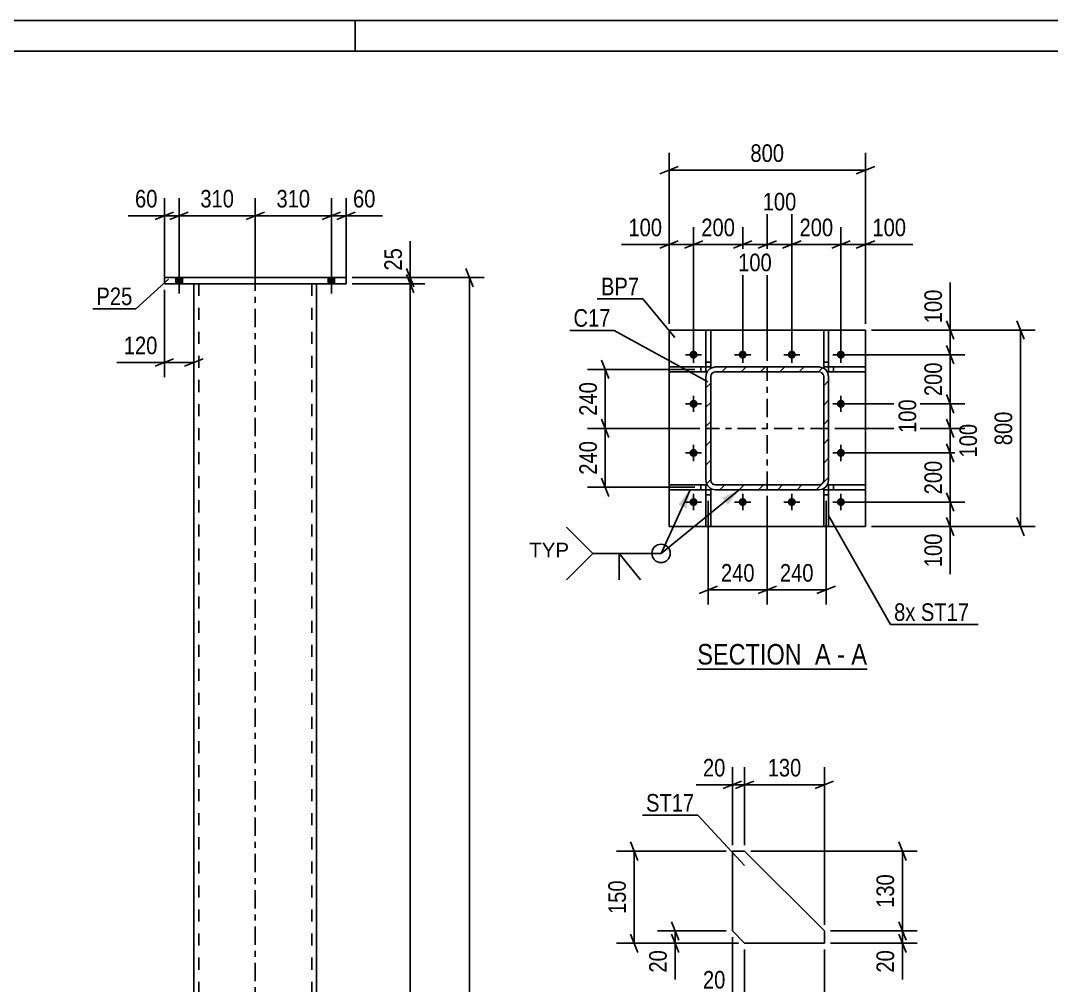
# Model space of a CAD drawing. Header units: millimetres. Extents: x 0 to 594, y 0 to 420.
# Drawn here: x 329.5 to 497.4, y 262.9 to 420 of the extents above; entities that cross this region are included whole.
import ezdxf

# ---------------------------------------------------------------- set-up
doc = ezdxf.new("R2010")
doc.units = ezdxf.units.MM
doc.linetypes.add('DXK_LINE_DOT2', pattern=[3.9198, 1.9599, -1.9599])
doc.linetypes.add('DXK_LINE_DOT3', pattern=[5.9187, 2.979, -0.9799, 0.9799, -0.9799])
doc.styles.add('Arial', font='ARIAL.TTF', dxfattribs={"height": 0.2})
doc.styles.add('Arial Narrow', font='ARIALN.TTF', dxfattribs={"height": 0.2})

# ---------------------------------------------------------------- blocks, each defined once
blk = doc.blocks.new('Unknown-708392271-1129')
at = {"color": 5, "linetype": 'Continuous'}
for p, q in [((594, 420), (0, 420)), ((384, 415), (384, 420)), ((589, 415), (5, 415))]:
    blk.add_line(p, q, dxfattribs=at)
blk = doc.blocks.new('Unknown-708392271-13 - 2156')
at = {"color": 6, "linetype": 'Continuous'}
blk.add_line((439.75, 314.39), (467.4, 314.39), dxfattribs=at)
at = {"color": 0, "linetype": 'Continuous'}
for points in [[(457.86, 315.14), (457.86, 318.64), (439.75, 318.64), (439.75, 315.14)], [(461.47, 315.14), (461.47, 318.64), (458.91, 318.64), (458.91, 315.14)], [(463.79, 315.14), (463.79, 318.64), (462.52, 318.64), (462.52, 315.14)], [(467.4, 315.14), (467.4, 318.64), (464.84, 318.64), (464.84, 315.14)]]:
    blk.add_wipeout(points, dxfattribs=at)
at = {"color": 7, "linetype": 'Continuous', "style": 'Arial Narrow'}
for s, p in [('SECTION ', (439.75, 315.14)), ('A', (458.91, 315.14)), ('A', (464.84, 315.14)), ('-', (462.52, 315.14))]:
    blk.add_text(s, height=3.34, dxfattribs=at).set_placement(p)
blk = doc.blocks.new('Bolt-708392271-1962 - 1951')
at = {"linetype": 'Continuous'}
blk.add_hatch(color=1, dxfattribs=at).paths.add_polyline_path([(354.8, 377.16), (355.88, 377.16), (355.88, 378.16), (354.8, 378.16)])
blk.add_hatch(color=1, dxfattribs=at).paths.add_polyline_path([(354.8, 377.16), (355.88, 377.16), (355.88, 378.16), (354.8, 378.16)])
blk.add_hatch(color=1, dxfattribs=at).paths.add_polyline_path([(354.8, 377.16), (355.88, 377.16), (355.88, 378.16), (354.8, 378.16)])
at = {"color": 1, "linetype": 'Continuous'}
for p, q in [((355.34, 379.76), (355.34, 375.56)), ((355.34, 379.76), (355.34, 375.56)), ((355.34, 379.76), (355.34, 375.56)), ((354.8, 378.16), (354.8, 377.16)), ((354.8, 378.16), (354.8, 377.16)), ((354.8, 378.16), (354.8, 377.16)), ((355.88, 378.16), (355.88, 377.16)), ((355.88, 378.16), (355.88, 377.16)), ((355.88, 378.16), (355.88, 377.16))]:
    blk.add_line(p, q, dxfattribs=at)
blk = doc.blocks.new('Part-708392271-1961 - 1951')
at = {"color": 7, "linetype": 'DXK_LINE_DOT3'}
blk.add_line((367.74, 109.68), (367.74, 384.54), dxfattribs=at)
at = {"color": 2, "linetype": 'Continuous'}
for p, q in [((357.74, 377.16), (357.74, 113.79)), ((377.74, 377.16), (377.74, 113.79))]:
    blk.add_line(p, q, dxfattribs=at)
at = {"color": 7, "linetype": 'DXK_LINE_DOT2'}
for p, q in [((357.74, 377.16), (357.74, 377.16)), ((357.74, 377.16), (357.74, 377.16)), ((357.74, 377.16), (357.87, 377.16)), ((357.87, 377.16), (357.74, 377.16)), ((357.87, 377.16), (358.21, 377.16)), ((358.73, 377.16), (357.87, 377.16)), ((358.21, 377.16), (358.73, 377.16)), ((358.54, 377.16), (358.54, 113.79)), ((358.54, 377.16), (376.71, 377.16)), ((358.54, 377.16), (358.6, 377.16)), ((358.6, 377.16), (358.78, 377.16)), ((377.27, 377.16), (358.73, 377.16)), ((358.73, 377.16), (376.76, 377.16)), ((376.94, 377.16), (358.78, 377.16)), ((376.88, 377.16), (376.71, 377.16)), ((376.76, 377.16), (377.62, 377.16)), ((376.94, 377.16), (376.88, 377.16)), ((376.94, 377.16), (376.94, 113.79)), ((377.62, 377.16), (377.27, 377.16)), ((377.62, 377.16), (377.74, 377.16)), ((377.74, 377.16), (377.62, 377.16)), ((377.74, 377.16), (377.74, 377.16)), ((377.74, 377.16), (377.74, 377.16))]:
    blk.add_line(p, q, dxfattribs=at)
blk = doc.blocks.new('Bolt-708392271-1956 - 1951')
at = {"linetype": 'Continuous'}
blk.add_hatch(color=1, dxfattribs=at).paths.add_polyline_path([(379.6, 377.16), (380.68, 377.16), (380.68, 378.16), (379.6, 378.16)])
blk.add_hatch(color=1, dxfattribs=at).paths.add_polyline_path([(379.6, 377.16), (380.68, 377.16), (380.68, 378.16), (379.6, 378.16)])
blk.add_hatch(color=1, dxfattribs=at).paths.add_polyline_path([(379.6, 377.16), (380.68, 377.16), (380.68, 378.16), (379.6, 378.16)])
at = {"color": 1, "linetype": 'Continuous'}
for p, q in [((380.14, 379.76), (380.14, 375.56)), ((380.14, 379.76), (380.14, 375.56)), ((380.14, 379.76), (380.14, 375.56)), ((379.6, 378.16), (379.6, 377.16)), ((379.6, 378.16), (379.6, 377.16)), ((379.6, 378.16), (379.6, 377.16)), ((380.68, 378.16), (380.68, 377.16)), ((380.68, 378.16), (380.68, 377.16)), ((380.68, 378.16), (380.68, 377.16))]:
    blk.add_line(p, q, dxfattribs=at)
blk = doc.blocks.new('Part-708392271-1967 - 1951')
at = {"color": 2, "linetype": 'Continuous'}
for p, q in [((352.94, 378.16), (352.94, 378.16)), ((352.94, 377.16), (352.94, 378.16)), ((352.94, 378.16), (382.54, 378.16)), ((382.54, 378.16), (382.54, 378.16)), ((382.54, 378.16), (382.54, 377.16)), ((352.94, 377.16), (352.94, 377.16)), ((352.94, 377.16), (382.54, 377.16))]:
    blk.add_line(p, q, dxfattribs=at)
at = {"color": 7, "linetype": 'DXK_LINE_DOT2'}
for p, q in [((352.94, 378.16), (382.54, 378.16)), ((352.94, 377.16), (382.54, 377.16))]:
    blk.add_line(p, q, dxfattribs=at)
blk = doc.blocks.new('Part-708392271-2948 - 2942')
at = {"color": 2, "linetype": 'Continuous'}
for p, q in [((447.46, 284.75), (445.46, 284.75)), ((445.46, 284.75), (445.46, 271.75)), ((460.46, 271.75), (447.46, 284.75)), ((445.46, 271.75), (447.46, 269.75)), ((460.46, 269.75), (460.46, 271.75)), ((447.46, 269.75), (460.46, 269.75))]:
    blk.add_line(p, q, dxfattribs=at)
blk = doc.blocks.new('Part-708392271-2198 - 2156')
at = {"color": 2, "linetype": 'Continuous'}
for p, q in [((460.34, 369.6), (460.34, 363.6)), ((461.14, 369.6), (460.34, 369.6)), ((461.14, 369.6), (461.14, 363.6)), ((461.14, 364.4), (460.34, 364.4)), ((461.14, 363.6), (460.34, 363.6))]:
    blk.add_line(p, q, dxfattribs=at)
blk = doc.blocks.new('Bolt-708392271-2158 - 2156')
at = {"linetype": 'Continuous'}
for points in [[(439.14, 364.94, -1), (439.14, 366.26, -1)], [(447.14, 364.94, -1), (447.14, 366.26, -1)], [(455.14, 364.94, -1), (455.14, 366.26, -1)], [(463.14, 364.94, -1), (463.14, 366.26, -1)], [(439.14, 356.94, -1), (439.14, 358.26, -1)], [(463.14, 356.94, -1), (463.14, 358.26, -1)], [(439.14, 348.94, -1), (439.14, 350.26, -1)], [(463.14, 348.94, -1), (463.14, 350.26, -1)], [(439.14, 340.94, -1), (439.14, 342.26, -1)], [(447.14, 340.94, -1), (447.14, 342.26, -1)], [(455.14, 340.94, -1), (455.14, 342.26, -1)], [(463.14, 340.94, -1), (463.14, 342.26, -1)]]:
    blk.add_hatch(color=1, dxfattribs=at).paths.add_polyline_path(points)
at = {"color": 1, "linetype": 'Continuous'}
for p, q in [((439.14, 364.28), (439.14, 366.92)), ((447.14, 364.28), (447.14, 366.92)), ((455.14, 364.28), (455.14, 366.92)), ((463.14, 364.28), (463.14, 366.92)), ((440.46, 365.6), (437.82, 365.6)), ((448.46, 365.6), (445.82, 365.6)), ((456.46, 365.6), (453.82, 365.6)), ((464.46, 365.6), (461.82, 365.6)), ((439.14, 356.28), (439.14, 358.92)), ((463.14, 356.28), (463.14, 358.92)), ((440.46, 357.6), (437.82, 357.6)), ((464.46, 357.6), (461.82, 357.6)), ((439.14, 348.28), (439.14, 350.92)), ((463.14, 348.28), (463.14, 350.92)), ((440.46, 349.6), (437.82, 349.6)), ((464.46, 349.6), (461.82, 349.6)), ((439.14, 340.28), (439.14, 342.92)), ((447.14, 340.28), (447.14, 342.92)), ((455.14, 340.28), (455.14, 342.92)), ((463.14, 340.28), (463.14, 342.92)), ((440.46, 341.6), (437.82, 341.6)), ((448.46, 341.6), (445.82, 341.6)), ((456.46, 341.6), (453.82, 341.6)), ((464.46, 341.6), (461.82, 341.6))]:
    blk.add_line(p, q, dxfattribs=at)
blk = doc.blocks.new('Part-708392271-2183 - 2156')
at = {"color": 2, "linetype": 'Continuous'}
for p, q in [((467.14, 363.6), (461.14, 363.6)), ((461.14, 363.6), (461.14, 362.8)), ((467.14, 362.8), (461.14, 362.8)), ((461.94, 363.6), (461.94, 362.8)), ((467.14, 363.6), (467.14, 362.8))]:
    blk.add_line(p, q, dxfattribs=at)
blk = doc.blocks.new('Part-708392271-2163 - 2156')
at = {"linetype": 'Continuous'}
h = blk.add_hatch(dxfattribs=at)
h.set_pattern_fill('', scale=0.7, style=0, pattern_type=0)
h.set_pattern_definition([(45, (441.2626, 344.5846), (-1.57154, 1.57154), [])])
h.paths.add_polyline_path([(441.14, 345.2), (441.26, 344.58), (441.61, 344.07), (442.13, 343.72), (442.74, 343.6), (459.54, 343.6), (460.15, 343.72), (460.67, 344.07), (461.02, 344.58), (461.14, 345.2), (461.14, 362), (461.02, 362.61), (460.67, 363.13), (460.15, 363.48), (459.54, 363.6), (442.74, 363.6), (442.13, 363.48), (441.61, 363.13), (441.26, 362.61), (441.14, 362)])
h.paths.add_polyline_path([(442, 362.3), (442.18, 362.56), (442.43, 362.74), (442.74, 362.8), (459.54, 362.8), (459.85, 362.74), (460.11, 362.56), (460.28, 362.3), (460.34, 362), (460.34, 345.2), (460.28, 344.89), (460.11, 344.63), (459.85, 344.46), (459.54, 344.4), (442.74, 344.4), (442.43, 344.46), (442.18, 344.63), (442, 344.89), (441.94, 345.2), (441.94, 362)])
at = {"color": 7, "linetype": 'DXK_LINE_DOT2'}
for p, q in [((442.13, 363.48), (442.74, 363.6)), ((442.74, 362.8), (442.43, 362.74)), ((442.74, 363.6), (459.54, 363.6)), ((442.74, 362.8), (459.54, 362.8)), ((459.54, 363.6), (460.15, 363.48)), ((459.85, 362.74), (459.54, 362.8)), ((441.14, 362), (441.26, 362.61)), ((441.14, 345.2), (441.14, 362)), ((442, 362.3), (441.94, 362)), ((441.94, 345.2), (441.94, 362)), ((460.34, 362), (460.28, 362.3)), ((460.34, 345.2), (460.34, 362)), ((461.02, 362.61), (461.14, 362)), ((461.14, 345.2), (461.14, 362)), ((441.26, 344.58), (441.14, 345.2)), ((441.94, 345.2), (442, 344.89)), ((442.43, 344.46), (442.74, 344.4)), ((442.74, 344.4), (459.54, 344.4)), ((459.54, 344.4), (459.85, 344.46)), ((460.28, 344.89), (460.34, 345.2)), ((461.14, 345.2), (461.02, 344.58)), ((442.74, 343.6), (442.13, 343.72)), ((442.74, 343.6), (459.54, 343.6)), ((460.15, 343.72), (459.54, 343.6))]:
    blk.add_line(p, q, dxfattribs=at)
at = {"color": 2, "linetype": 'Continuous'}
for p, q in [((442.74, 363.6), (442.13, 363.48)), ((442.43, 362.74), (442.74, 362.8)), ((442.74, 363.6), (459.54, 363.6)), ((442.74, 362.8), (459.54, 362.8)), ((460.15, 363.48), (459.54, 363.6)), ((459.54, 362.8), (459.85, 362.74)), ((441.26, 362.61), (441.14, 362)), ((441.14, 345.2), (441.14, 362)), ((441.94, 362), (442, 362.3)), ((441.94, 345.2), (441.94, 362)), ((460.28, 362.3), (460.34, 362)), ((460.34, 345.2), (460.34, 362)), ((461.14, 362), (461.02, 362.61)), ((461.14, 345.2), (461.14, 362)), ((441.14, 345.2), (441.26, 344.58)), ((442, 344.89), (441.94, 345.2)), ((442.74, 344.4), (442.43, 344.46)), ((442.74, 344.4), (459.54, 344.4)), ((459.85, 344.46), (459.54, 344.4)), ((460.34, 345.2), (460.28, 344.89)), ((461.02, 344.58), (461.14, 345.2)), ((442.13, 343.72), (442.74, 343.6)), ((442.74, 343.6), (459.54, 343.6)), ((459.54, 343.6), (460.15, 343.72))]:
    blk.add_line(p, q, dxfattribs=at)
at = {"color": 7, "linetype": 'DXK_LINE_DOT3'}
for p, q in [((451.14, 343.6), (451.14, 363.6)), ((461.14, 353.6), (441.14, 353.6))]:
    blk.add_line(p, q, dxfattribs=at)
at = {"color": 7, "linetype": 'DXK_LINE_DOT2'}
for centre, radius, start, end in [((442.74, 362), 1.6, 112.5, 157.5), ((442.74, 362), 0.8, 112.5, 157.5), ((459.54, 362), 0.8, 22.5, 67.5), ((459.54, 362), 1.6, 22.5, 67.5), ((442.74, 345.2), 1.6, 202.5, 247.5), ((442.74, 345.2), 0.8, 202.5, 247.5), ((459.54, 345.2), 0.8, 292.5, 337.5), ((459.54, 345.2), 1.6, 292.5, 337.5)]:
    blk.add_arc(centre, radius, start, end, dxfattribs=at)
at = {"color": 2, "linetype": 'Continuous'}
for centre, radius, start, end in [((442.74, 362), 1.6, 112.5, 157.5), ((442.74, 362), 0.8, 112.5, 157.5), ((459.54, 362), 0.8, 22.5, 67.5), ((459.54, 362), 1.6, 22.5, 67.5), ((442.74, 345.2), 1.6, 202.5, 247.5), ((442.74, 345.2), 0.8, 202.5, 247.5), ((459.54, 345.2), 0.8, 292.5, 337.5), ((459.54, 345.2), 1.6, 292.5, 337.5)]:
    blk.add_arc(centre, radius, start, end, dxfattribs=at)
blk = doc.blocks.new('Part-708392271-2178 - 2156')
at = {"color": 2, "linetype": 'Continuous'}
for p, q in [((460.34, 337.6), (460.34, 343.6)), ((460.34, 343.6), (461.14, 343.6)), ((461.14, 342.8), (460.34, 342.8)), ((461.14, 337.6), (461.14, 343.6)), ((461.14, 337.6), (460.34, 337.6))]:
    blk.add_line(p, q, dxfattribs=at)
blk = doc.blocks.new('Part-708392271-2188 - 2156')
at = {"color": 2, "linetype": 'Continuous'}
for p, q in [((441.14, 343.6), (441.94, 343.6)), ((441.14, 337.6), (441.14, 343.6)), ((441.14, 342.8), (441.94, 342.8)), ((441.94, 343.6), (441.94, 337.6)), ((441.94, 337.6), (441.14, 337.6))]:
    blk.add_line(p, q, dxfattribs=at)
blk = doc.blocks.new('Part-708392271-2193 - 2156')
at = {"color": 2, "linetype": 'Continuous'}
for p, q in [((435.14, 363.6), (441.14, 363.6)), ((435.14, 363.6), (435.14, 362.8)), ((435.14, 362.8), (441.14, 362.8)), ((440.34, 363.6), (440.34, 362.8)), ((441.14, 362.8), (441.14, 363.6))]:
    blk.add_line(p, q, dxfattribs=at)
blk = doc.blocks.new('Part-708392271-2203 - 2156')
at = {"color": 2, "linetype": 'Continuous'}
for p, q in [((461.14, 343.6), (461.14, 344.4)), ((461.14, 344.4), (467.14, 344.4)), ((461.94, 343.6), (461.94, 344.4)), ((467.14, 344.4), (467.14, 343.6)), ((467.14, 343.6), (461.14, 343.6))]:
    blk.add_line(p, q, dxfattribs=at)
blk = doc.blocks.new('Part-708392271-2208 - 2156')
at = {"color": 2, "linetype": 'Continuous'}
for p, q in [((441.14, 369.6), (441.94, 369.6)), ((441.14, 363.6), (441.14, 369.6)), ((441.94, 369.6), (441.94, 363.6)), ((441.14, 364.4), (441.94, 364.4)), ((441.94, 363.6), (441.14, 363.6))]:
    blk.add_line(p, q, dxfattribs=at)
blk = doc.blocks.new('Part-708392271-2213 - 2156')
at = {"color": 2, "linetype": 'Continuous'}
for p, q in [((435.14, 344.4), (441.14, 344.4)), ((435.14, 343.6), (435.14, 344.4)), ((440.34, 343.6), (440.34, 344.4)), ((441.14, 344.4), (441.14, 343.6)), ((441.14, 343.6), (435.14, 343.6))]:
    blk.add_line(p, q, dxfattribs=at)
blk = doc.blocks.new('Part-708392271-2218 - 2156')
at = {"color": 2, "linetype": 'Continuous'}
for p, q in [((435.14, 369.6), (441.14, 369.6)), ((435.14, 369.6), (435.14, 363.6)), ((460.34, 369.6), (441.94, 369.6)), ((467.14, 369.6), (461.14, 369.6)), ((467.14, 369.6), (467.14, 363.6)), ((435.14, 362.8), (435.14, 344.4)), ((467.14, 362.8), (467.14, 344.4)), ((435.14, 337.6), (435.14, 343.6)), ((467.14, 337.6), (467.14, 343.6)), ((435.14, 337.6), (441.14, 337.6)), ((460.34, 337.6), (441.94, 337.6)), ((467.14, 337.6), (461.14, 337.6))]:
    blk.add_line(p, q, dxfattribs=at)
at = {"color": 7, "linetype": 'DXK_LINE_DOT2'}
for p, q in [((441.14, 369.6), (441.94, 369.6)), ((461.14, 369.6), (460.34, 369.6)), ((435.14, 363.6), (435.14, 362.8)), ((467.14, 363.6), (467.14, 362.8)), ((435.14, 343.6), (435.14, 344.4)), ((467.14, 343.6), (467.14, 344.4)), ((441.14, 337.6), (441.94, 337.6)), ((461.14, 337.6), (460.34, 337.6))]:
    blk.add_line(p, q, dxfattribs=at)
blk = doc.blocks.new('StraightDimension-708392271-2119 - 1951')
at = {"color": 7, "linetype": 'Continuous'}
for p, q in [((380.14, 379.16), (380.14, 391.07)), ((382.54, 378.16), (382.54, 391.07)), ((378.64, 387.62), (381.64, 388.82)), ((380.14, 388.22), (382.54, 388.22)), ((384.04, 388.82), (381.04, 387.62))]:
    blk.add_line(p, q, dxfattribs=at)
at = {"color": 0}
blk.add_wipeout([(387.92, 388.97), (387.92, 393.17), (383.07, 393.17), (383.07, 388.97)], dxfattribs=at)
at = {"color": 7, "linetype": 'Continuous'}
blk.add_line((382.54, 388.22), (388.45, 388.22), dxfattribs=at)
blk.add_line((382.54, 388.22), (388.45, 388.22), dxfattribs=at)
at = {"color": 3, "style": 'Arial Narrow'}
blk.add_text('60', height=2.863, dxfattribs=at).set_placement((383.67, 389.57))
blk = doc.blocks.new('StraightDimension-708392271-2091 - 1951')
at = {"color": 7, "linetype": 'Continuous'}
for p, q in [((352.94, 378.16), (352.94, 391.07)), ((355.34, 379.16), (355.34, 391.07)), ((351.44, 387.62), (354.44, 388.82)), ((352.94, 388.22), (355.34, 388.22)), ((356.84, 388.82), (353.84, 387.62))]:
    blk.add_line(p, q, dxfattribs=at)
at = {"color": 0}
blk.add_wipeout([(352.42, 388.97), (352.42, 393.17), (347.56, 393.17), (347.56, 388.97)], dxfattribs=at)
at = {"color": 7, "linetype": 'Continuous'}
blk.add_line((352.94, 388.22), (347.04, 388.22), dxfattribs=at)
blk.add_line((352.94, 388.22), (347.04, 388.22), dxfattribs=at)
at = {"color": 3, "style": 'Arial Narrow'}
blk.add_text('60', height=2.863, dxfattribs=at).set_placement((348.16, 389.57))
blk = doc.blocks.new('StraightDimension-708392271-2110 - 1951')
at = {"color": 7, "linetype": 'Continuous'}
for p, q in [((367.74, 378.16), (367.74, 391.07)), ((380.14, 379.16), (380.14, 391.07)), ((366.24, 387.62), (369.24, 388.82)), ((367.74, 388.22), (380.14, 388.22)), ((381.64, 388.82), (378.64, 387.62))]:
    blk.add_line(p, q, dxfattribs=at)
at = {"color": 0}
blk.add_wipeout([(377.29, 388.97), (377.29, 393.17), (370.6, 393.17), (370.6, 388.97)], dxfattribs=at)
at = {"color": 3, "style": 'Arial Narrow'}
blk.add_text('310', height=2.863, dxfattribs=at).set_placement((371.2, 389.57))
blk = doc.blocks.new('StraightDimension-708392271-2071 - 1951')
at = {"color": 7, "linetype": 'Continuous'}
for p, q in [((393.58, 375.66), (392.38, 378.66)), ((383.54, 377.16), (395.38, 377.16)), ((392.98, 90.17), (392.98, 377.16))]:
    blk.add_line(p, q, dxfattribs=at)
blk = doc.blocks.new('StraightDimension-708392271-1998 - 1951')
at = {"color": 7, "linetype": 'Continuous'}
for p, q in [((352.94, 376.16), (352.94, 361.92)), ((357.74, 376.16), (357.74, 361.92)), ((351.44, 363.72), (354.44, 364.92)), ((359.24, 364.92), (356.24, 363.72)), ((352.94, 364.32), (357.74, 364.32))]:
    blk.add_line(p, q, dxfattribs=at)
at = {"color": 0}
blk.add_wipeout([(352.42, 365.07), (352.42, 369.27), (345.73, 369.27), (345.73, 365.07)], dxfattribs=at)
at = {"color": 7, "linetype": 'Continuous'}
blk.add_line((352.94, 364.32), (345.21, 364.32), dxfattribs=at)
blk.add_line((352.94, 364.32), (345.21, 364.32), dxfattribs=at)
at = {"color": 3, "style": 'Arial Narrow'}
blk.add_text('120', height=2.863, dxfattribs=at).set_placement((346.33, 365.67))
blk = doc.blocks.new('StraightDimension-708392271-2051 - 1951')
at = {"color": 7, "linetype": 'Continuous'}
for p, q in [((403.22, 376.66), (402.02, 379.66)), ((383.54, 378.16), (405.02, 378.16)), ((402.62, 89.17), (402.62, 378.16))]:
    blk.add_line(p, q, dxfattribs=at)
blk = doc.blocks.new('StraightDimension-708392271-2080 - 1951')
at = {"color": 7, "linetype": 'Continuous'}
for p, q in [((392.38, 379.66), (393.58, 376.66)), ((383.54, 378.16), (395.38, 378.16)), ((393.58, 375.66), (392.38, 378.66)), ((392.98, 377.16), (392.98, 378.16)), ((383.54, 377.16), (395.38, 377.16))]:
    blk.add_line(p, q, dxfattribs=at)
at = {"color": 0}
blk.add_wipeout([(392.23, 383.55), (388.03, 383.55), (388.03, 378.69), (392.23, 378.69)], dxfattribs=at)
at = {"color": 7, "linetype": 'Continuous'}
blk.add_line((392.98, 378.16), (392.98, 384.07), dxfattribs=at)
blk.add_line((392.98, 378.16), (392.98, 384.07), dxfattribs=at)
at = {"color": 3, "style": 'Arial Narrow'}
blk.add_text('25', height=2.863, rotation=90.0002, dxfattribs=at).set_placement((391.63, 379.29))
blk = doc.blocks.new('StraightDimension-708392271-2101 - 1951')
at = {"color": 7, "linetype": 'Continuous'}
for p, q in [((355.34, 379.16), (355.34, 391.07)), ((367.74, 378.16), (367.74, 391.07)), ((353.84, 387.62), (356.84, 388.82)), ((355.34, 388.22), (367.74, 388.22)), ((369.24, 388.82), (366.24, 387.62))]:
    blk.add_line(p, q, dxfattribs=at)
at = {"color": 0}
blk.add_wipeout([(364.89, 388.97), (364.89, 393.17), (358.2, 393.17), (358.2, 388.97)], dxfattribs=at)
at = {"color": 3, "style": 'Arial Narrow'}
blk.add_text('310', height=2.863, dxfattribs=at).set_placement((358.8, 389.57))
blk = doc.blocks.new('StraightDimension-708392271-2973 - 2942')
at = {"color": 7, "linetype": 'Continuous'}
for p, q in [((435.52, 273.25), (436.72, 270.25)), ((444.46, 271.75), (433.27, 271.75)), ((436.72, 268.25), (435.52, 271.25)), ((436.12, 269.75), (436.12, 271.75)), ((446.46, 269.75), (433.27, 269.75))]:
    blk.add_line(p, q, dxfattribs=at)
at = {"color": 0}
blk.add_wipeout([(435.37, 269.23), (431.17, 269.23), (431.17, 264.37), (435.37, 264.37)], dxfattribs=at)
at = {"color": 7, "linetype": 'Continuous'}
blk.add_line((436.12, 269.75), (436.12, 263.84), dxfattribs=at)
blk.add_line((436.12, 269.75), (436.12, 263.84), dxfattribs=at)
at = {"color": 3, "style": 'Arial Narrow'}
blk.add_text('20', height=2.863, rotation=90.0002, dxfattribs=at).set_placement((434.77, 264.97))
blk = doc.blocks.new('StraightDimension-708392271-2992 - 2942')
at = {"color": 7, "linetype": 'Continuous'}
for p, q in [((473.75, 283.25), (472.55, 286.25)), ((448.46, 284.75), (475.55, 284.75)), ((473.15, 271.75), (473.15, 284.75)), ((472.55, 273.25), (473.75, 270.25)), ((461.46, 271.75), (475.55, 271.75))]:
    blk.add_line(p, q, dxfattribs=at)
at = {"color": 0}
blk.add_wipeout([(472.4, 281.59), (468.2, 281.59), (468.2, 274.91), (472.4, 274.91)], dxfattribs=at)
at = {"color": 3, "style": 'Arial Narrow'}
blk.add_text('130', height=2.863, rotation=90.0002, dxfattribs=at).set_placement((471.8, 275.51))
blk = doc.blocks.new('StraightDimension-708392271-2950 - 2942')
at = {"color": 7, "linetype": 'Continuous'}
for p, q in [((445.46, 270.75), (445.46, 252.73)), ((460.46, 268.75), (460.46, 252.73)), ((446.96, 255.73), (443.96, 254.53)), ((458.96, 254.53), (461.96, 255.73)), ((445.46, 255.13), (460.46, 255.13))]:
    blk.add_line(p, q, dxfattribs=at)
at = {"color": 0}
blk.add_wipeout([(456.3, 255.88), (456.3, 260.08), (449.61, 260.08), (449.61, 255.88)], dxfattribs=at)
at = {"color": 3, "style": 'Arial Narrow'}
blk.add_text('150', height=2.863, dxfattribs=at).set_placement((450.21, 256.48))
blk = doc.blocks.new('StraightDimension-708392271-2959 - 2942')
at = {"color": 7, "linetype": 'Continuous'}
for p, q in [((430.06, 283.25), (428.86, 286.25)), ((444.46, 284.75), (426.61, 284.75)), ((429.46, 269.75), (429.46, 284.75)), ((428.86, 271.25), (430.06, 268.25)), ((446.46, 269.75), (426.61, 269.75))]:
    blk.add_line(p, q, dxfattribs=at)
at = {"color": 0}
blk.add_wipeout([(428.71, 280.59), (424.51, 280.59), (424.51, 273.91), (428.71, 273.91)], dxfattribs=at)
at = {"color": 3, "style": 'Arial Narrow'}
blk.add_text('150', height=2.863, rotation=90.0002, dxfattribs=at).set_placement((428.11, 274.51))
blk = doc.blocks.new('StraightDimension-708392271-2986 - 2942')
at = {"color": 7, "linetype": 'Continuous'}
for p, q in [((472.55, 273.25), (473.75, 270.25)), ((461.46, 271.75), (475.55, 271.75)), ((473.75, 268.25), (472.55, 271.25)), ((473.15, 269.75), (473.15, 271.75)), ((461.46, 269.75), (475.55, 269.75))]:
    blk.add_line(p, q, dxfattribs=at)
at = {"color": 0}
blk.add_wipeout([(472.4, 269.23), (468.2, 269.23), (468.2, 264.37), (472.4, 264.37)], dxfattribs=at)
at = {"color": 7, "linetype": 'Continuous'}
blk.add_line((473.15, 269.75), (473.15, 263.84), dxfattribs=at)
blk.add_line((473.15, 269.75), (473.15, 263.84), dxfattribs=at)
at = {"color": 3, "style": 'Arial Narrow'}
blk.add_text('20', height=2.863, rotation=90.0002, dxfattribs=at).set_placement((471.8, 264.97))
blk = doc.blocks.new('StraightDimension-708392271-3001 - 2942')
at = {"color": 7, "linetype": 'Continuous'}
for p, q in [((445.46, 270.75), (445.46, 258.63)), ((447.46, 268.75), (447.46, 258.63)), ((443.96, 260.43), (446.96, 261.63)), ((445.46, 261.03), (447.46, 261.03)), ((448.96, 261.63), (445.96, 260.43))]:
    blk.add_line(p, q, dxfattribs=at)
at = {"color": 0}
blk.add_wipeout([(444.93, 261.78), (444.93, 265.98), (440.07, 265.98), (440.07, 261.78)], dxfattribs=at)
at = {"color": 7, "linetype": 'Continuous'}
blk.add_line((445.46, 261.03), (439.55, 261.03), dxfattribs=at)
blk.add_line((445.46, 261.03), (439.55, 261.03), dxfattribs=at)
at = {"color": 3, "style": 'Arial Narrow'}
blk.add_text('20', height=2.863, dxfattribs=at).set_placement((440.67, 262.38))
blk = doc.blocks.new('StraightDimension-708392271-3016 - 2942')
at = {"color": 7, "linetype": 'Continuous'}
for p, q in [((447.46, 285.75), (447.46, 298.41)), ((460.46, 272.75), (460.46, 298.41)), ((448.96, 296.16), (445.96, 294.96)), ((447.46, 295.56), (460.46, 295.56)), ((458.96, 294.96), (461.96, 296.16))]:
    blk.add_line(p, q, dxfattribs=at)
at = {"color": 0}
blk.add_wipeout([(457.3, 296.31), (457.3, 300.51), (450.61, 300.51), (450.61, 296.31)], dxfattribs=at)
at = {"color": 3, "style": 'Arial Narrow'}
blk.add_text('130', height=2.863, dxfattribs=at).set_placement((451.21, 296.91))
blk = doc.blocks.new('StraightDimension-708392271-3029 - 2942')
at = {"color": 7, "linetype": 'Continuous'}
for p, q in [((445.46, 285.75), (445.46, 298.41)), ((447.46, 285.75), (447.46, 298.41)), ((443.96, 294.96), (446.96, 296.16)), ((445.46, 295.56), (447.46, 295.56)), ((448.96, 296.16), (445.96, 294.96))]:
    blk.add_line(p, q, dxfattribs=at)
at = {"color": 0}
blk.add_wipeout([(444.93, 296.31), (444.93, 300.51), (440.07, 300.51), (440.07, 296.31)], dxfattribs=at)
at = {"color": 7, "linetype": 'Continuous'}
blk.add_line((445.46, 295.56), (439.55, 295.56), dxfattribs=at)
blk.add_line((445.46, 295.56), (439.55, 295.56), dxfattribs=at)
at = {"color": 3, "style": 'Arial Narrow'}
blk.add_text('20', height=2.863, dxfattribs=at).set_placement((440.67, 296.91))
blk = doc.blocks.new('StraightDimension-708392271-3799 - 2156')
at = {"color": 7, "linetype": 'Continuous'}
for p, q in [((463.14, 366.6), (463.14, 386.39)), ((467.14, 370.6), (467.14, 386.39)), ((461.64, 382.94), (464.64, 384.14)), ((463.14, 383.54), (467.14, 383.54)), ((468.64, 384.14), (465.64, 382.94))]:
    blk.add_line(p, q, dxfattribs=at)
at = {"color": 0}
blk.add_wipeout([(474.35, 384.29), (474.35, 388.49), (467.67, 388.49), (467.67, 384.29)], dxfattribs=at)
at = {"color": 7, "linetype": 'Continuous'}
blk.add_line((467.14, 383.54), (474.88, 383.54), dxfattribs=at)
blk.add_line((467.14, 383.54), (474.88, 383.54), dxfattribs=at)
at = {"color": 3, "style": 'Arial Narrow'}
blk.add_text('100', height=2.863, dxfattribs=at).set_placement((468.27, 384.89))
blk = doc.blocks.new('StraightDimension-708392271-2229 - 2156')
at = {"color": 7, "linetype": 'Continuous'}
for p, q in [((492.98, 368.1), (491.78, 371.1)), ((468.14, 369.6), (494.78, 369.6)), ((492.38, 337.6), (492.38, 369.6)), ((468.14, 337.6), (494.78, 337.6)), ((491.78, 339.1), (492.98, 336.1))]:
    blk.add_line(p, q, dxfattribs=at)
at = {"color": 0}
blk.add_wipeout([(491.63, 356.94), (487.43, 356.94), (487.43, 350.25), (491.63, 350.25)], dxfattribs=at)
at = {"color": 3, "style": 'Arial Narrow'}
blk.add_text('800', height=2.863, rotation=90.0002, dxfattribs=at).set_placement((491.03, 350.85))
blk = doc.blocks.new('StraightDimension-708392271-3870 - 2156')
at = {"color": 7, "linetype": 'Continuous'}
for p, q in [((480.35, 371.1), (481.55, 368.1)), ((468.14, 369.6), (483.35, 369.6)), ((480.95, 365.6), (480.95, 369.6)), ((481.55, 364.1), (480.35, 367.1)), ((464.14, 365.6), (483.35, 365.6))]:
    blk.add_line(p, q, dxfattribs=at)
at = {"color": 0}
blk.add_wipeout([(480.2, 376.81), (476, 376.81), (476, 370.12), (480.2, 370.12)], dxfattribs=at)
at = {"color": 7, "linetype": 'Continuous'}
blk.add_line((480.95, 369.6), (480.95, 377.33), dxfattribs=at)
blk.add_line((480.95, 369.6), (480.95, 377.33), dxfattribs=at)
at = {"color": 3, "style": 'Arial Narrow'}
blk.add_text('100', height=2.863, rotation=90.0002, dxfattribs=at).set_placement((479.6, 370.72))
blk = doc.blocks.new('StraightDimension-708392271-3874 - 2156')
at = {"color": 7, "linetype": 'Continuous'}
for p, q in [((480.35, 351.1), (481.55, 348.1)), ((464.14, 349.6), (483.35, 349.6)), ((480.95, 341.6), (480.95, 349.6)), ((481.55, 340.1), (480.35, 343.1)), ((464.14, 341.6), (483.35, 341.6))]:
    blk.add_line(p, q, dxfattribs=at)
at = {"color": 0}
blk.add_wipeout([(480.2, 348.94), (476, 348.94), (476, 342.25), (480.2, 342.25)], dxfattribs=at)
at = {"color": 3, "style": 'Arial Narrow'}
blk.add_text('200', height=2.863, rotation=90.0002, dxfattribs=at).set_placement((479.6, 342.85))
blk = doc.blocks.new('StraightDimension-708392271-2356 - 2156')
at = {"color": 7, "linetype": 'Continuous'}
for p, q in [((451.14, 342.6), (451.14, 324.89)), ((460.74, 341.8), (460.74, 324.89)), ((449.64, 326.69), (452.64, 327.89)), ((462.24, 327.89), (459.24, 326.69)), ((451.14, 327.29), (460.74, 327.29))]:
    blk.add_line(p, q, dxfattribs=at)
at = {"color": 0}
blk.add_wipeout([(459.28, 328.04), (459.28, 332.24), (452.6, 332.24), (452.6, 328.04)], dxfattribs=at)
at = {"color": 3, "style": 'Arial Narrow'}
blk.add_text('240', height=2.863, dxfattribs=at).set_placement((453.2, 328.64))
blk = doc.blocks.new('StraightDimension-708392271-3803 - 2156')
at = {"color": 7, "linetype": 'Continuous'}
for p, q in [((439.14, 366.6), (439.14, 386.39)), ((447.14, 366.6), (447.14, 386.39)), ((437.64, 382.94), (440.64, 384.14)), ((439.14, 383.54), (447.14, 383.54)), ((448.64, 384.14), (445.64, 382.94))]:
    blk.add_line(p, q, dxfattribs=at)
at = {"color": 0}
blk.add_wipeout([(446.48, 384.29), (446.48, 388.49), (439.8, 388.49), (439.8, 384.29)], dxfattribs=at)
at = {"color": 3, "style": 'Arial Narrow'}
blk.add_text('200', height=2.863, dxfattribs=at).set_placement((440.4, 384.89))
blk = doc.blocks.new('StraightDimension-708392271-2364 - 2156')
at = {"color": 7, "linetype": 'Continuous'}
for p, q in [((424.14, 355.1), (425.34, 352.1)), ((440.14, 353.6), (421.89, 353.6)), ((424.74, 344), (424.74, 353.6)), ((425.34, 342.5), (424.14, 345.5)), ((439.34, 344), (421.89, 344))]:
    blk.add_line(p, q, dxfattribs=at)
at = {"color": 0}
blk.add_wipeout([(423.99, 352.14), (419.79, 352.14), (419.79, 345.45), (423.99, 345.45)], dxfattribs=at)
at = {"color": 3, "style": 'Arial Narrow'}
blk.add_text('240', height=2.863, rotation=90.0002, dxfattribs=at).set_placement((423.39, 346.05))
blk = doc.blocks.new('StraightDimension-708392271-2240 - 2156')
at = {"color": 7, "linetype": 'Continuous'}
for p, q in [((435.14, 370.6), (435.14, 398.49)), ((467.14, 370.6), (467.14, 398.49)), ((436.64, 396.24), (433.64, 395.04)), ((465.64, 395.04), (468.64, 396.24)), ((435.14, 395.64), (467.14, 395.64))]:
    blk.add_line(p, q, dxfattribs=at)
at = {"color": 0}
blk.add_wipeout([(454.48, 396.39), (454.48, 400.59), (447.8, 400.59), (447.8, 396.39)], dxfattribs=at)
at = {"color": 3, "style": 'Arial Narrow'}
blk.add_text('800', height=2.863, dxfattribs=at).set_placement((448.4, 396.99))
blk = doc.blocks.new('StraightDimension-708392271-2345 - 2156')
at = {"color": 7, "linetype": 'Continuous'}
for p, q in [((451.14, 342.6), (451.14, 324.89)), ((441.54, 341.8), (441.54, 324.89)), ((440.04, 326.69), (443.04, 327.89)), ((452.64, 327.89), (449.64, 326.69)), ((441.54, 327.29), (451.14, 327.29))]:
    blk.add_line(p, q, dxfattribs=at)
at = {"color": 0}
blk.add_wipeout([(449.68, 328.04), (449.68, 332.24), (443, 332.24), (443, 328.04)], dxfattribs=at)
at = {"color": 3, "style": 'Arial Narrow'}
blk.add_text('240', height=2.863, dxfattribs=at).set_placement((443.6, 328.64))
blk = doc.blocks.new('StraightDimension-708392271-2371 - 2156')
at = {"color": 7, "linetype": 'Continuous'}
for p, q in [((424.14, 364.7), (425.34, 361.7)), ((439.34, 363.2), (421.89, 363.2)), ((424.74, 353.6), (424.74, 363.2)), ((425.34, 352.1), (424.14, 355.1)), ((440.14, 353.6), (421.89, 353.6))]:
    blk.add_line(p, q, dxfattribs=at)
at = {"color": 0}
blk.add_wipeout([(423.99, 361.74), (419.79, 361.74), (419.79, 355.05), (423.99, 355.05)], dxfattribs=at)
at = {"color": 3, "style": 'Arial Narrow'}
blk.add_text('240', height=2.863, rotation=90.0002, dxfattribs=at).set_placement((423.39, 355.65))
blk = doc.blocks.new('StraightDimension-708392271-3800 - 2156')
at = {"color": 7, "linetype": 'Continuous'}
for p, q in [((455.14, 366.6), (455.14, 386.39)), ((463.14, 366.6), (463.14, 386.39)), ((453.64, 382.94), (456.64, 384.14)), ((455.14, 383.54), (463.14, 383.54)), ((464.64, 384.14), (461.64, 382.94))]:
    blk.add_line(p, q, dxfattribs=at)
at = {"color": 0}
blk.add_wipeout([(462.48, 384.29), (462.48, 388.49), (455.8, 388.49), (455.8, 384.29)], dxfattribs=at)
at = {"color": 3, "style": 'Arial Narrow'}
blk.add_text('200', height=2.863, dxfattribs=at).set_placement((456.4, 384.89))
blk = doc.blocks.new('StraightDimension-708392271-3801 - 2156')
at = {"color": 7, "linetype": 'Continuous'}
for p, q in [((451.14, 364.6), (451.14, 390.59)), ((455.14, 366.6), (455.14, 390.59)), ((449.64, 382.94), (452.64, 384.14)), ((451.14, 383.54), (455.14, 383.54)), ((456.64, 384.14), (453.64, 382.94))]:
    blk.add_line(p, q, dxfattribs=at)
at = {"color": 0}
blk.add_wipeout([(456.48, 388.49), (456.48, 392.69), (449.8, 392.69), (449.8, 388.49)], dxfattribs=at)
at = {"color": 3, "style": 'Arial Narrow'}
blk.add_text('100', height=2.863, dxfattribs=at).set_placement((450.4, 389.09))
blk = doc.blocks.new('StraightDimension-708392271-3873 - 2156')
at = {"color": 7, "linetype": 'Continuous'}
for p, q in [((480.35, 355.1), (481.55, 352.1)), ((462.14, 353.6), (483.8, 353.6)), ((480.95, 349.6), (480.95, 353.6)), ((481.55, 348.1), (480.35, 351.1)), ((464.14, 349.6), (483.8, 349.6))]:
    blk.add_line(p, q, dxfattribs=at)
at = {"color": 0}
blk.add_wipeout([(485.9, 354.94), (481.7, 354.94), (481.7, 348.25), (485.9, 348.25)], dxfattribs=at)
at = {"color": 3, "style": 'Arial Narrow'}
blk.add_text('100', height=2.863, rotation=90.0002, dxfattribs=at).set_placement((485.3, 348.85))
blk = doc.blocks.new('StraightDimension-708392271-3802 - 2156')
at = {"color": 7, "linetype": 'Continuous'}
for p, q in [((447.14, 366.6), (447.14, 385.94)), ((451.14, 364.6), (451.14, 385.94)), ((445.64, 382.94), (448.64, 384.14)), ((447.14, 383.54), (451.14, 383.54)), ((452.64, 384.14), (449.64, 382.94))]:
    blk.add_line(p, q, dxfattribs=at)
at = {"color": 0}
blk.add_wipeout([(452.48, 378.59), (452.48, 382.79), (445.8, 382.79), (445.8, 378.59)], dxfattribs=at)
at = {"color": 3, "style": 'Arial Narrow'}
blk.add_text('100', height=2.863, dxfattribs=at).set_placement((446.4, 379.19))
blk = doc.blocks.new('StraightDimension-708392271-3804 - 2156')
at = {"color": 7, "linetype": 'Continuous'}
for p, q in [((435.14, 370.6), (435.14, 386.39)), ((439.14, 366.6), (439.14, 386.39)), ((433.64, 382.94), (436.64, 384.14)), ((435.14, 383.54), (439.14, 383.54)), ((440.64, 384.14), (437.64, 382.94))]:
    blk.add_line(p, q, dxfattribs=at)
at = {"color": 0}
blk.add_wipeout([(434.62, 384.29), (434.62, 388.49), (427.93, 388.49), (427.93, 384.29)], dxfattribs=at)
at = {"color": 7, "linetype": 'Continuous'}
blk.add_line((435.14, 383.54), (427.41, 383.54), dxfattribs=at)
blk.add_line((435.14, 383.54), (427.41, 383.54), dxfattribs=at)
at = {"color": 3, "style": 'Arial Narrow'}
blk.add_text('100', height=2.863, dxfattribs=at).set_placement((428.53, 384.89))
blk = doc.blocks.new('StraightDimension-708392271-3871 - 2156')
at = {"color": 7, "linetype": 'Continuous'}
for p, q in [((480.35, 367.1), (481.55, 364.1)), ((464.14, 365.6), (483.35, 365.6)), ((480.95, 357.6), (480.95, 365.6)), ((481.55, 356.1), (480.35, 359.1)), ((464.14, 357.6), (483.35, 357.6))]:
    blk.add_line(p, q, dxfattribs=at)
at = {"color": 0}
blk.add_wipeout([(480.2, 364.94), (476, 364.94), (476, 358.25), (480.2, 358.25)], dxfattribs=at)
at = {"color": 3, "style": 'Arial Narrow'}
blk.add_text('200', height=2.863, rotation=90.0002, dxfattribs=at).set_placement((479.6, 358.85))
blk = doc.blocks.new('StraightDimension-708392271-3872 - 2156')
at = {"color": 7, "linetype": 'Continuous'}
for p, q in [((480.35, 359.1), (481.55, 356.1)), ((464.14, 357.6), (483.35, 357.6)), ((480.95, 353.6), (480.95, 357.6)), ((481.55, 352.1), (480.35, 355.1)), ((462.14, 353.6), (483.35, 353.6))]:
    blk.add_line(p, q, dxfattribs=at)
at = {"color": 0}
blk.add_wipeout([(476, 358.94), (471.8, 358.94), (471.8, 352.25), (476, 352.25)], dxfattribs=at)
at = {"color": 3, "style": 'Arial Narrow'}
blk.add_text('100', height=2.863, rotation=90.0002, dxfattribs=at).set_placement((475.4, 352.85))
blk = doc.blocks.new('StraightDimension-708392271-3875 - 2156')
at = {"color": 7, "linetype": 'Continuous'}
for p, q in [((480.35, 343.1), (481.55, 340.1)), ((464.14, 341.6), (483.35, 341.6)), ((480.95, 337.6), (480.95, 341.6)), ((468.14, 337.6), (483.35, 337.6)), ((481.55, 336.1), (480.35, 339.1))]:
    blk.add_line(p, q, dxfattribs=at)
at = {"color": 0}
blk.add_wipeout([(480.2, 337.07), (476, 337.07), (476, 330.39), (480.2, 330.39)], dxfattribs=at)
at = {"color": 7, "linetype": 'Continuous'}
blk.add_line((480.95, 337.6), (480.95, 329.86), dxfattribs=at)
blk.add_line((480.95, 337.6), (480.95, 329.86), dxfattribs=at)
at = {"color": 3, "style": 'Arial Narrow'}
blk.add_text('100', height=2.863, rotation=90.0002, dxfattribs=at).set_placement((479.6, 330.99))
blk = doc.blocks.new('Mark-708392271-1963 - 1951')
at = {"color": 0}
blk.add_wipeout([(347.72, 373.67), (347.72, 376.67), (341.88, 376.67), (341.88, 373.67)], dxfattribs=at)
blk.add_wipeout([(347.72, 373.67), (347.72, 376.67), (341.88, 376.67), (341.88, 373.67)], dxfattribs=at)
at = {"color": 30, "linetype": 'Continuous'}
for p in [(353.59, 377.91), (341.28, 373.07)]:
    blk.add_line(p, (348.32, 373.07), dxfattribs=at)
at = {"color": 3, "style": 'Arial Narrow'}
blk.add_text('P25', height=2.863, dxfattribs=at).set_placement((341.88, 373.67))
blk = doc.blocks.new('Mark-708392271-2944 - 2942')
at = {"color": 0}
blk.add_wipeout([(439.25, 291.19), (439.25, 294.19), (431.4, 294.19), (431.4, 291.19)], dxfattribs=at)
blk.add_wipeout([(439.25, 291.19), (439.25, 294.19), (431.4, 294.19), (431.4, 291.19)], dxfattribs=at)
at = {"color": 30, "linetype": 'Continuous'}
for p in [(430.8, 290.59), (447.42, 282.39)]:
    blk.add_line(p, (439.85, 290.59), dxfattribs=at)
at = {"color": 3, "style": 'Arial Narrow'}
blk.add_text('ST17', height=2.863, dxfattribs=at).set_placement((431.4, 291.19))
blk = doc.blocks.new('Mark-708392271-2159 - 2156')
at = {"color": 0}
blk.add_wipeout([(425.61, 370.15), (425.61, 373.15), (419.58, 373.15), (419.58, 370.15)], dxfattribs=at)
blk.add_wipeout([(425.61, 370.15), (425.61, 373.15), (419.58, 373.15), (419.58, 370.15)], dxfattribs=at)
at = {"color": 30, "linetype": 'Continuous'}
for p in [(418.98, 369.55), (441.49, 361.19)]:
    blk.add_line(p, (426.21, 369.55), dxfattribs=at)
at = {"color": 3, "style": 'Arial Narrow'}
blk.add_text('C17', height=2.863, dxfattribs=at).set_placement((419.58, 370.15))
blk = doc.blocks.new('Mark-708392271-2214 - 2156')
at = {"color": 0}
blk.add_wipeout([(430.27, 375.27), (430.27, 378.27), (424.06, 378.27), (424.06, 375.27)], dxfattribs=at)
blk.add_wipeout([(430.27, 375.27), (430.27, 378.27), (424.06, 378.27), (424.06, 375.27)], dxfattribs=at)
at = {"color": 30, "linetype": 'Continuous'}
for p in [(423.46, 374.67), (436.09, 368.4)]:
    blk.add_line(p, (430.87, 374.67), dxfattribs=at)
at = {"color": 3, "style": 'Arial Narrow'}
blk.add_text('BP7', height=2.863, dxfattribs=at).set_placement((424.06, 375.27))
blk = doc.blocks.new('WeldMark-708392271-2376 - 2156')
at = {"linetype": 'Continuous'}
for points in [[(436.64, 341.18), (438.57, 343.6), (438.01, 340.56)], [(443.79, 342.29), (446.59, 343.6), (444.74, 341.12)]]:
    blk.add_hatch(color=30, dxfattribs=at).paths.add_polyline_path(points)
at = {"color": 30, "linetype": 'Continuous'}
for p in [(438.57, 343.6), (446.59, 343.6), (422.75, 333.24)]:
    blk.add_line(p, (433.85, 333.24), dxfattribs=at)
at = {"color": 3, "linetype": 'Continuous'}
for q in [(430.47, 328.95), (427.04, 328.95)]:
    blk.add_line((427.04, 333.24), q, dxfattribs=at)
for start, end in [(90, 270), (270, 90)]:
    blk.add_arc((433.85, 333.24), 1.5, start, end, dxfattribs=at)
at = {"color": 0, "linetype": 'Continuous'}
blk.add_wipeout([(418.85, 332.59), (418.85, 335.09), (412.37, 335.09), (412.37, 332.59)], dxfattribs=at)
blk.add_wipeout([(418.85, 332.59), (418.85, 335.09), (412.37, 335.09), (412.37, 332.59)], dxfattribs=at)
at = {"color": 3, "linetype": 'Continuous'}
for q in [(418.47, 337.52), (418.47, 328.95)]:
    blk.add_line((422.75, 333.24), q, dxfattribs=at)
at = {"color": 3, "linetype": 'Continuous', "style": 'Arial'}
blk.add_text('TYP', height=2.388, dxfattribs=at).set_placement((412.37, 332.59))
blk = doc.blocks.new('MarkSet-708392271-2426 - 2156')
at = {"color": 0}
for points in [[(475.27, 322.24), (475.27, 325.24), (471.8, 325.24), (471.8, 322.24)], [(484.02, 322.24), (484.02, 325.24), (476.17, 325.24), (476.17, 322.24)]]:
    blk.add_wipeout(points, dxfattribs=at)
for points in [[(475.27, 322.24), (475.27, 325.24), (471.8, 325.24), (471.8, 322.24)], [(484.02, 322.24), (484.02, 325.24), (476.17, 325.24), (476.17, 322.24)]]:
    blk.add_wipeout(points, dxfattribs=at)
at = {"color": 30, "linetype": 'Continuous'}
for p, q in [((461.14, 339.4), (471.2, 321.64)), ((471.2, 321.64), (485.52, 321.64))]:
    blk.add_line(p, q, dxfattribs=at)
at = {"color": 3, "style": 'Arial Narrow'}
for s, p in [('8x', (471.8, 322.24)), ('ST17', (476.17, 322.24))]:
    blk.add_text(s, height=2.863, dxfattribs=at).set_placement(p)

msp = doc.modelspace()

# ---------------------------------------------------------------- block references
for name in ['Unknown-708392271-1129', 'Part-708392271-1961 - 1951', 'Bolt-708392271-1962 - 1951', 'Bolt-708392271-1956 - 1951', 'Part-708392271-1967 - 1951', 'Part-708392271-2218 - 2156', 'Part-708392271-2208 - 2156', 'Part-708392271-2198 - 2156', 'Bolt-708392271-2158 - 2156', 'Part-708392271-2193 - 2156', 'Part-708392271-2163 - 2156', 'Part-708392271-2183 - 2156', 'Part-708392271-2213 - 2156', 'Part-708392271-2203 - 2156', 'Part-708392271-2188 - 2156', 'Part-708392271-2178 - 2156', 'Part-708392271-2948 - 2942']:
    msp.add_blockref(name, (0, 0))

# ---------------------------------------------------------------- next in the draw order: block references
for name in ['StraightDimension-708392271-2091 - 1951', 'StraightDimension-708392271-2119 - 1951', 'StraightDimension-708392271-3803 - 2156', 'StraightDimension-708392271-3799 - 2156', 'StraightDimension-708392271-1998 - 1951', 'StraightDimension-708392271-2364 - 2156', 'StraightDimension-708392271-2356 - 2156', 'Unknown-708392271-13 - 2156', 'StraightDimension-708392271-2992 - 2942', 'StraightDimension-708392271-2973 - 2942']:
    msp.add_blockref(name, (0, 0))

# ---------------------------------------------------------------- next in the draw order: block references
for name in ['StraightDimension-708392271-2110 - 1951', 'StraightDimension-708392271-2071 - 1951', 'StraightDimension-708392271-2229 - 2156', 'StraightDimension-708392271-2371 - 2156', 'StraightDimension-708392271-2345 - 2156', 'StraightDimension-708392271-2950 - 2942']:
    msp.add_blockref(name, (0, 0))

# ---------------------------------------------------------------- next in the draw order: block references
for name in ['StraightDimension-708392271-2101 - 1951', 'StraightDimension-708392271-2051 - 1951', 'StraightDimension-708392271-3870 - 2156', 'StraightDimension-708392271-3874 - 2156', 'WeldMark-708392271-2376 - 2156', 'StraightDimension-708392271-2959 - 2942', 'StraightDimension-708392271-2986 - 2942']:
    msp.add_blockref(name, (0, 0))

# ---------------------------------------------------------------- next in the draw order: block references
for name in ['StraightDimension-708392271-2240 - 2156', 'StraightDimension-708392271-2080 - 1951', 'Mark-708392271-1963 - 1951', 'StraightDimension-708392271-3873 - 2156', 'StraightDimension-708392271-3875 - 2156', 'StraightDimension-708392271-3016 - 2942', 'StraightDimension-708392271-3001 - 2942']:
    msp.add_blockref(name, (0, 0))

# ---------------------------------------------------------------- next in the draw order: block references
for name in ['StraightDimension-708392271-3804 - 2156', 'StraightDimension-708392271-3800 - 2156', 'MarkSet-708392271-2426 - 2156', 'StraightDimension-708392271-3029 - 2942']:
    msp.add_blockref(name, (0, 0))

# ---------------------------------------------------------------- next in the draw order: block references
for name in ['StraightDimension-708392271-3801 - 2156', 'Mark-708392271-2159 - 2156', 'StraightDimension-708392271-3871 - 2156', 'Mark-708392271-2944 - 2942']:
    msp.add_blockref(name, (0, 0))

# ---------------------------------------------------------------- next in the draw order: block references
for name in ['StraightDimension-708392271-3802 - 2156', 'Mark-708392271-2214 - 2156', 'StraightDimension-708392271-3872 - 2156']:
    msp.add_blockref(name, (0, 0))

doc.saveas('drawing.dxf')
